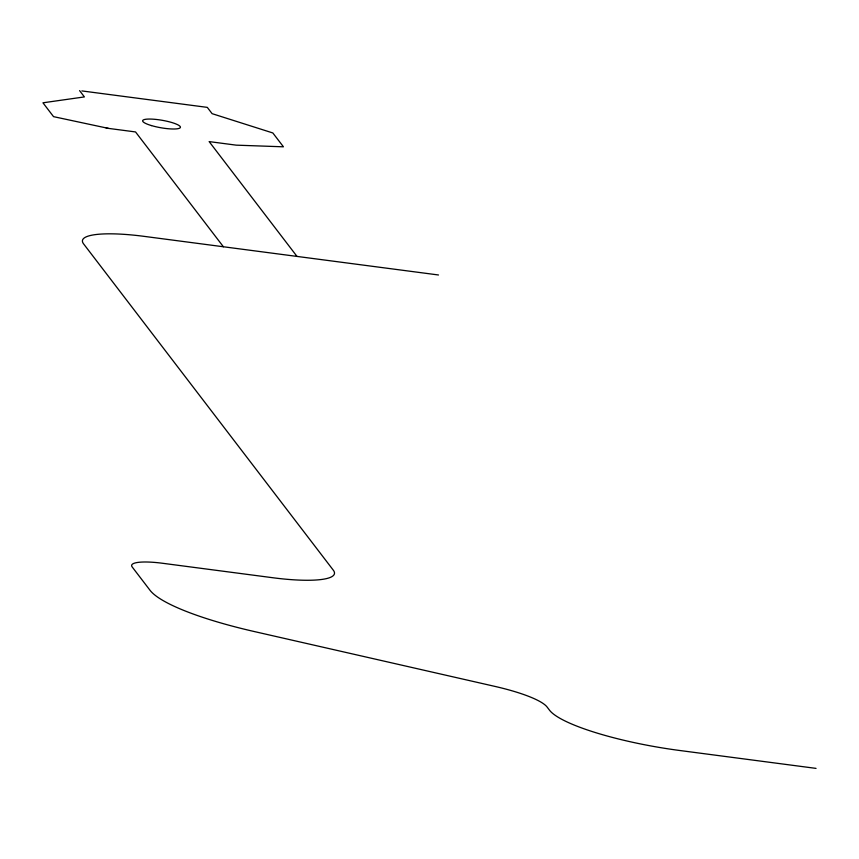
<?xml version="1.0" encoding="UTF-8"?>
<svg xmlns="http://www.w3.org/2000/svg" width="859" height="859" viewBox="0 0 859 859"><rect width="100%" height="100%" fill="white"/><g stroke="black" fill="none" stroke-linecap="round" stroke-linejoin="round"><path stroke-width="1.29" d="M81.906 90.925L207.298 107.375L212.109 113.667L272.84 132.962L283.438 146.814L236.204 145.15L209.145 141.595L297.01 256.422M106.172 128.088L135.539 131.942L223.404 246.769M438.487 274.977L144.054 236.354A75.86 14.99 9.9 0 0 83.591 243.881L333.324 570.215A75.86 14.99 9.9 0 1 272.861 577.742L162.448 563.257A37.925 7.495 9.9 0 0 132.222 567.015L150.024 590.283A151.71 29.99 9.9 0 0 254.629 631.623L494.805 686.373A75.86 14.99 9.9 0 1 547.108 707.043L549.556 710.243A113.785 22.495 9.9 0 0 679.684 750.487L816.05 768.386M108.492 128.399L53.548 116.652L42.95 102.801L84.397 96.917L79.586 90.614M151.506 125.597A19.145 3.78 9.9 0 0 180.411 127.336A19.145 3.78 9.9 0 0 152.73 119.154A19.145 3.78 9.9 0 0 151.506 125.597"/></g></svg>
